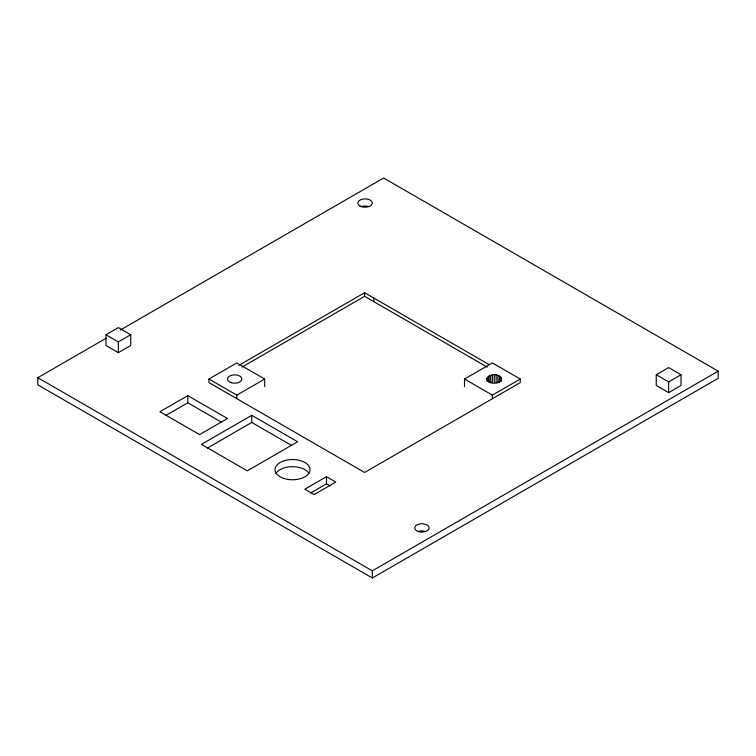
<?xml version="1.0" encoding="UTF-8"?>
<svg xmlns="http://www.w3.org/2000/svg" width="756" height="756" viewBox="0 0 756 756"><rect width="100%" height="100%" fill="white"/><g stroke="black" fill="none" stroke-linecap="round" stroke-linejoin="round"><path stroke-width="1.13" d="M487.015 381.09C485.484 372.538 503.005 372.538 501.474 381.09M501.474 378.945C499.782 384.662 488.707 384.662 487.015 378.945M105.944 334.766L118.342 327.613L130.731 334.766L130.731 345.492L118.342 352.646L105.944 345.492L105.944 334.766L118.342 341.92L130.731 334.766M120.44 329.975L383.651 178.01L718.2 371.158L718.2 378.312L372.349 577.99L37.8 384.842L37.8 377.688L106.152 338.225M464.505 386.543L464.505 379.03L492.383 362.937L520.26 379.03L520.26 382.602L364.6 472.472L208.949 382.602L208.949 379.03L236.826 362.937L264.704 379.03L264.704 386.543M238.868 365.328L364.6 292.733L489.321 364.742M187.819 395.634L159.941 411.727L199.593 434.615L227.471 418.522L187.819 395.634L187.819 402.787L221.376 422.15M241.939 367.132L364.6 296.314L487.27 367.142M165.914 415.431L187.819 402.787M208.949 379.03L236.826 395.123L264.704 379.03M251.767 415.299L201.436 444.367L247.278 470.837L297.618 441.769L251.767 415.299L251.767 422.453L207.475 448.034M326.498 476.677L304.81 489.198L314.099 494.566L335.787 482.044L326.498 476.677L326.498 483.831L310.725 492.94M464.505 379.03L492.383 395.123L520.26 379.03M656.246 374.74L668.635 367.586L681.024 374.74L681.024 385.465L668.635 392.619L656.246 385.465L656.246 374.74L668.635 381.893L681.024 374.74M37.8 377.688L372.349 570.837L718.2 371.158M251.767 422.453L291.504 445.397M326.498 483.831L330.211 485.976M668.635 381.893L668.635 392.619M501.228 377.868L501.228 381.09M500.5 376.857L500.5 381.156M499.357 375.997L499.357 382.432M497.854 375.335L497.854 382.848M496.116 374.919L496.116 382.423M494.244 374.778L494.244 382.281M492.373 374.919L492.373 382.423M492.383 395.123L492.383 398.705M490.635 375.335L490.635 382.848M489.132 375.997L489.132 382.432M487.989 376.857L487.989 381.156M487.261 377.868L487.261 381.09M373.899 298.1L373.899 301.682M372.349 570.837L372.349 577.99M364.6 292.733L364.6 296.314M236.826 395.123L236.826 398.705M118.342 341.92L118.342 352.646M276.044 473.35A17.52 10.121 0 0 1 292.515 466.688A17.52 10.121 0 0 1 308.987 473.35M361.453 206.586A7.229 4.177 0 0 1 368.682 206.586M418.295 531.449A7.229 4.177 0 0 1 425.524 531.449M283.755 478.416A17.52 10.121 0 0 0 310.036 469.656A17.52 10.121 0 0 0 283.755 460.895A17.52 10.121 0 0 0 283.755 478.416M359.96 206.001A7.229 4.177 0 0 0 372.046 204.129A7.229 4.177 0 0 0 363.192 199.017A7.229 4.177 0 0 0 359.96 206.001M418.295 531.525A7.229 4.177 0 0 0 429.134 527.915A7.229 4.177 0 0 0 418.295 524.295A7.229 4.177 0 0 0 418.295 531.525M231.043 382.64A7.229 4.177 0 0 0 241.882 379.03A7.229 4.177 0 0 0 231.043 375.411A7.229 4.177 0 0 0 231.043 382.64"/></g></svg>
